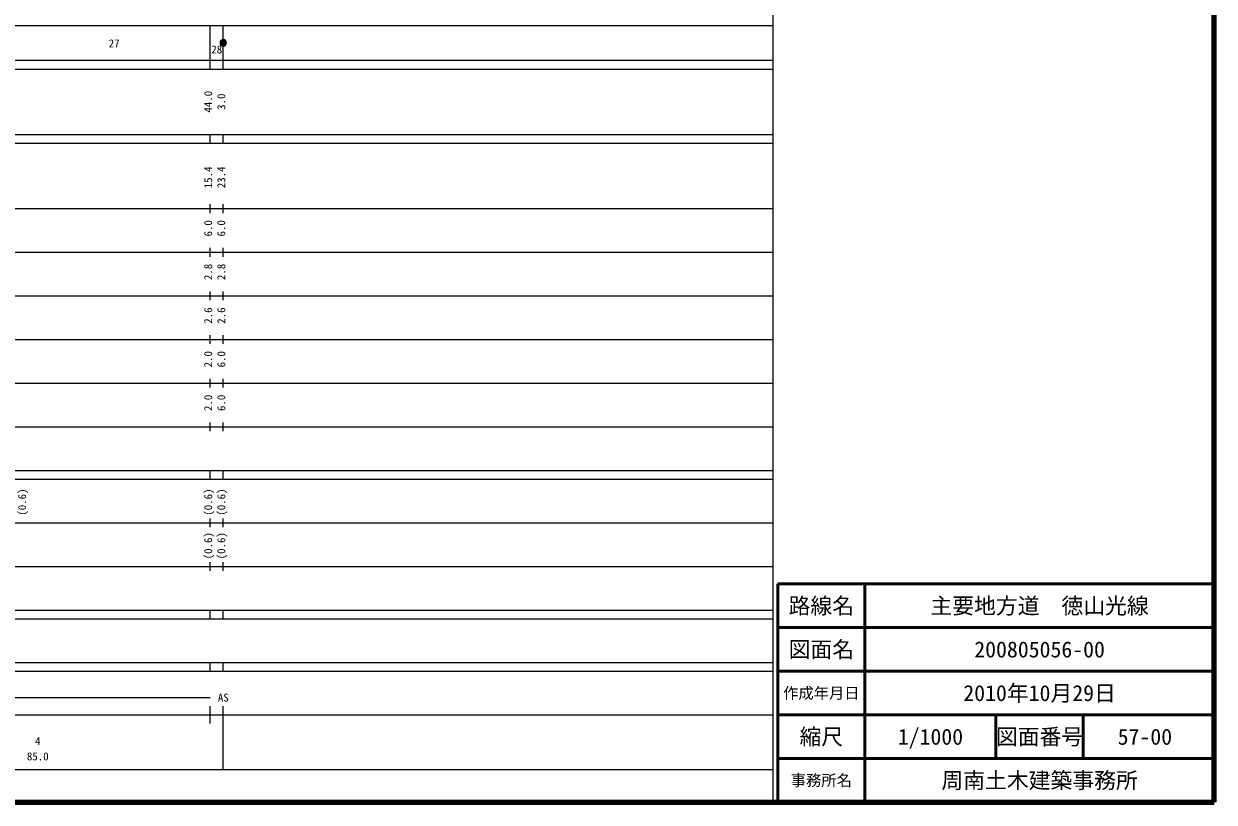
# Model space of a CAD drawing. Units: millimetres on the paper, enlarged 1000 times. Extents: x 40000 to 680000, y 20000 to 380000.
# Drawn here: x 407300 to 680000, y 20000 to 198357 of the extents above; entities that cross this region are included whole.
import ezdxf
from ezdxf.enums import TextEntityAlignment as Align

# ---------------------------------------------------------------- set-up
doc = ezdxf.new("R2010")
doc.units = ezdxf.units.MM
doc.header["$LTSCALE"] = 1000
for name, color, linetype, lineweight in [('M-TTL', 2, 'Continuous', 140), ('M-TTL-BAND', 7, 'Continuous', 25), ('M-TTL-FRAM', 2, 'Continuous', 50), ('M-TTL-LINE', 7, 'Continuous', 50)]:
    doc.layers.add(name, color=color, linetype=linetype, lineweight=lineweight)
doc.layers.add('M-TTL-TXT', color=7, linetype='Continuous')
doc.styles.add('ＭＳ ゴシック', font='')
doc.styles.get('ＭＳ ゴシック').set_extended_font_data('MS Gothic')

msp = doc.modelspace()

# ---------------------------------------------------------------- hatches: boundary and pattern name
at = {"layer": 'M-TTL-BAND'}
msp.add_hatch(color=256, dxfattribs=at).paths.add_polyline_path([(453750, 194000, 1), (452250, 194000, 1)])

# ---------------------------------------------------------------- linework, layer by layer
at = {"layer": 'M-TTL'}
for p, q in [((680000, 20000), (680000, 380000)), ((40000, 20000), (680000, 20000))]:
    msp.add_line(p, q, dxfattribs=at)
at = {"layer": 'M-TTL-BAND'}
for p, q in [((579000, 20000), (579000, 370000)), ((68000, 198000), (579000, 198000)), ((450000, 188000), (450000, 198000)), ((453000, 188000), (453000, 198000)), ((40000, 190000), (579000, 190000)), ((40000, 188000), (579000, 188000)), ((40000, 173000), (579000, 173000)), ((450000, 171000), (450000, 173000)), ((453000, 171000), (453000, 173000)), ((40000, 171000), (579000, 171000)), ((40000, 156000), (579000, 156000)), ((450000, 155000), (450000, 157000)), ((453000, 155000), (453000, 157000)), ((46000, 146000), (579000, 146000)), ((450000, 145000), (450000, 147000)), ((453000, 145000), (453000, 147000)), ((450000, 135000), (450000, 137000)), ((453000, 135000), (453000, 137000)), ((52000, 136000), (579000, 136000)), ((46000, 126000), (579000, 126000)), ((450000, 125000), (450000, 127000)), ((453000, 125000), (453000, 127000)), ((52000, 116000), (579000, 116000)), ((450000, 115000), (450000, 117000)), ((453000, 115000), (453000, 117000)), ((450000, 105000), (450000, 107000)), ((453000, 105000), (453000, 107000)), ((46000, 106000), (579000, 106000)), ((40000, 96000), (579000, 96000)), ((450000, 94000), (450000, 96000)), ((453000, 94000), (453000, 96000)), ((40000, 94000), (579000, 94000)), ((450000, 83000), (450000, 85000)), ((453000, 83000), (453000, 85000)), ((49000, 84000), (579000, 84000)), ((40000, 74000), (579000, 74000)), ((450000, 73000), (450000, 75000)), ((453000, 73000), (453000, 75000)), ((40000, 64000), (579000, 64000)), ((450000, 62000), (450000, 64000)), ((453000, 62000), (453000, 64000)), ((40000, 62000), (579000, 62000)), ((40000, 52000), (579000, 52000)), ((450000, 50000), (450000, 52000)), ((453000, 50000), (453000, 52000)), ((40000, 50000), (579000, 50000)), ((71000, 44000), (450000, 44000)), ((450000, 38000), (450000, 42000)), ((453000, 27500), (453000, 42000)), ((40000, 40000), (579000, 40000)), ((68000, 27500), (579000, 27500))]:
    msp.add_line(p, q, dxfattribs=at)
msp.add_lwpolyline([(453750, 194000, 1), (452250, 194000, 1)], format="xyb", close=True, dxfattribs=at)
at = {"layer": 'M-TTL-FRAM'}
for p, q in [((680000, 70000), (580000, 70000)), ((580000, 70000), (580000, 20000))]:
    msp.add_line(p, q, dxfattribs=at)
at = {"layer": 'M-TTL-LINE'}
for p, q in [((600000, 70000), (600000, 20000)), ((680000, 60000), (580000, 60000)), ((680000, 50000), (580000, 50000)), ((680000, 40000), (580000, 40000)), ((630000, 40000), (630000, 30000)), ((650000, 40000), (650000, 30000)), ((680000, 30000), (580000, 30000))]:
    msp.add_line(p, q, dxfattribs=at)

# ---------------------------------------------------------------- texts
at = {"layer": 'M-TTL-BAND', "style": 'ＭＳ ゴシック'}
for s, p in [('27', (428000, 192405)), ('28', (451500, 191005)), ('AS', (453000, 42500)), ('4', (410500, 32523)), ('85.0', (410500, 29033))]:
    msp.add_text(s, height=1833, dxfattribs=at).set_placement(p, align=Align.BOTTOM_CENTER)
for s, p in [('44.0', (451000, 180500)), ('3.0', (454000, 180500)), ('15.4', (451000, 163174)), ('23.4', (454000, 163174)), ('6.0', (451000, 151500)), ('6.0', (454000, 151500)), ('2.8', (451000, 141500)), ('2.8', (454000, 141500)), ('2.6', (451000, 131500)), ('2.6', (454000, 131500)), ('2.0', (451000, 121500)), ('6.0', (454000, 121500)), ('2.0', (451000, 111500)), ('6.0', (454000, 111500)), ('(0.6)', (408370, 88764)), ('(0.6)', (451000, 88764)), ('(0.6)', (454000, 88764)), ('(0.6)', (451000, 78764)), ('(0.6)', (454000, 78764))]:
    msp.add_text(s, height=1833, rotation=90, dxfattribs=at).set_placement(p, align=Align.BOTTOM_CENTER)
at = {"layer": 'M-TTL-TXT', "style": 'ＭＳ ゴシック'}
for s, height, p in [('路線名', 3666, (590000, 65000)), ('路線名', 3666, (590000, 65000)), ('主要地方道\u3000徳山光線', 3666, (640000, 65000)), ('図面名', 3666, (590000, 55000)), ('図面名', 3666, (590000, 55000)), ('200805056-00', 3666, (640000, 55000)), ('作成年月日', 2566, (590000, 45000)), ('作成年月日', 2566, (590000, 45000)), ('2010年10月29日', 3666, (640000, 45000)), ('縮尺', 3666, (590000, 35000)), ('縮尺', 3666, (590000, 35000)), ('1/1000', 3666, (615000, 35000)), ('図面番号', 3666, (640000, 35000)), ('図面番号', 3666, (640000, 35000)), ('57-00', 3666, (664125, 35000)), ('周南土木建築事務所', 3666, (640000, 25000)), ('事務所名', 2566, (590000, 25000)), ('事務所名', 2566, (590000, 25000))]:
    msp.add_text(s, height=height, dxfattribs=at).set_placement(p, align=Align.MIDDLE_CENTER)

doc.saveas('drawing.dxf')
